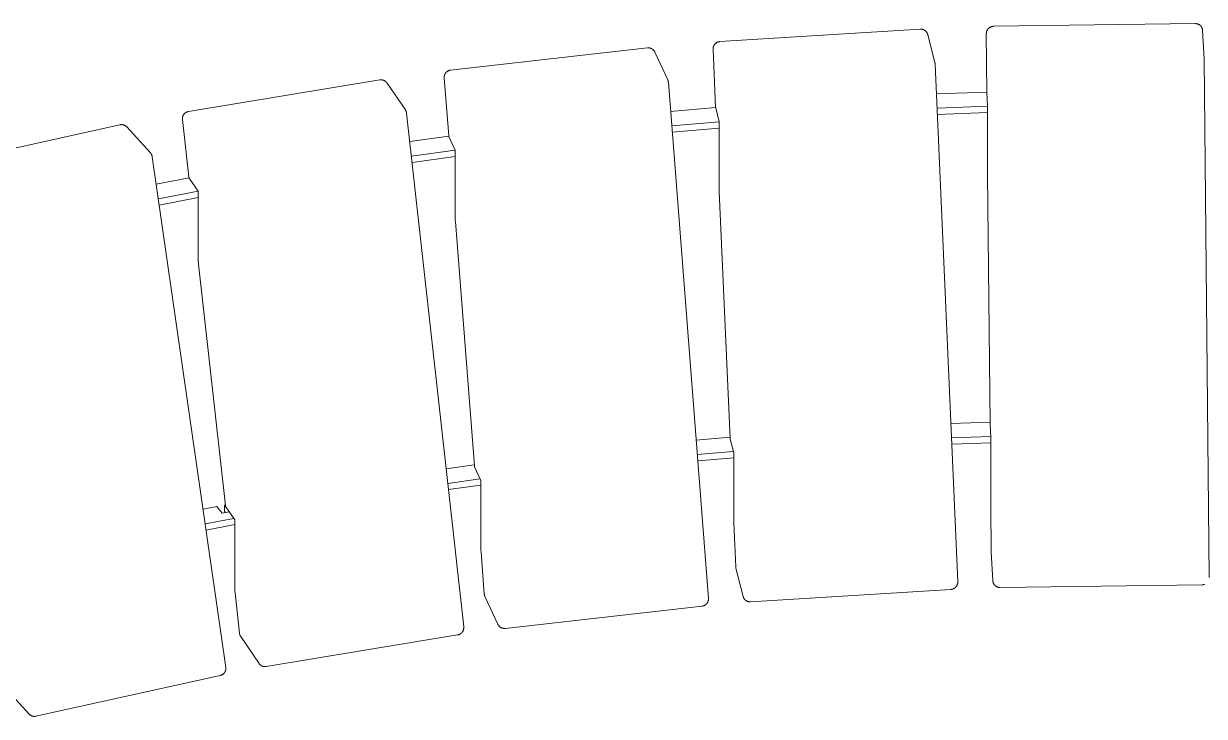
# Model space of a CAD drawing. Header units: millimetres. Extents: x -507 to 4570, y -12 to 3479.
# Drawn here: x 3133.3 to 3618.3, y 1716.4 to 2001 of the extents above; entities that cross this region are included whole.
import ezdxf

# ---------------------------------------------------------------- set-up
doc = ezdxf.new("R2010")
doc.units = ezdxf.units.MM
doc.layers.add('ZANO_R', color=7, linetype='Continuous', lineweight=0)

msp = doc.modelspace()

# ---------------------------------------------------------------- linework, layer by layer
at = {"layer": 'ZANO_R'}
for p, q in [((3419.25, 1993.55), (3501.56, 1998.7)), ((3501.56, 1998.7), (3501.66, 1998.7)), ((3501.66, 1998.7), (3501.76, 1998.7)), ((3501.76, 1998.7), (3501.86, 1998.7)), ((3501.86, 1998.7), (3501.97, 1998.69)), ((3501.97, 1998.69), (3502.07, 1998.68)), ((3502.07, 1998.68), (3502.17, 1998.67)), ((3502.17, 1998.67), (3502.27, 1998.65)), ((3502.27, 1998.65), (3502.37, 1998.63)), ((3502.37, 1998.63), (3502.47, 1998.61)), ((3502.47, 1998.61), (3502.57, 1998.58)), ((3502.57, 1998.58), (3502.67, 1998.55)), ((3502.67, 1998.55), (3502.76, 1998.52)), ((3502.76, 1998.52), (3502.86, 1998.48)), ((3502.86, 1998.48), (3502.95, 1998.44)), ((3502.95, 1998.44), (3503.05, 1998.4)), ((3503.05, 1998.4), (3503.14, 1998.35)), ((3503.14, 1998.35), (3503.23, 1998.3)), ((3503.23, 1998.3), (3503.31, 1998.25)), ((3503.31, 1998.25), (3503.4, 1998.19)), ((3528.99, 1998.14), (3529.03, 1998.24)), ((3529.03, 1998.24), (3529.08, 1998.33)), ((3529.08, 1998.33), (3529.13, 1998.42)), ((3529.13, 1998.42), (3529.19, 1998.5)), ((3529.19, 1998.5), (3529.25, 1998.59)), ((3529.25, 1998.59), (3529.31, 1998.67)), ((3529.31, 1998.67), (3529.37, 1998.75)), ((3529.37, 1998.75), (3529.44, 1998.83)), ((3529.44, 1998.83), (3529.51, 1998.91)), ((3529.51, 1998.91), (3529.58, 1998.98)), ((3529.58, 1998.98), (3529.65, 1999.05)), ((3529.65, 1999.05), (3529.73, 1999.12)), ((3529.73, 1999.12), (3529.81, 1999.19)), ((3529.81, 1999.19), (3529.89, 1999.25)), ((3529.89, 1999.25), (3529.98, 1999.31)), ((3529.98, 1999.31), (3530.06, 1999.37)), ((3530.06, 1999.37), (3530.15, 1999.42)), ((3530.15, 1999.42), (3530.24, 1999.47)), ((3530.24, 1999.47), (3530.33, 1999.52)), ((3530.33, 1999.52), (3530.42, 1999.56)), ((3530.42, 1999.56), (3530.52, 1999.61)), ((3530.52, 1999.61), (3530.61, 1999.64)), ((3530.61, 1999.64), (3530.71, 1999.68)), ((3530.71, 1999.68), (3530.81, 1999.71)), ((3530.81, 1999.71), (3530.91, 1999.74)), ((3530.91, 1999.74), (3531.01, 1999.76)), ((3531.01, 1999.76), (3531.11, 1999.78)), ((3531.11, 1999.78), (3531.21, 1999.8)), ((3531.21, 1999.8), (3531.31, 1999.82)), ((3531.31, 1999.82), (3531.42, 1999.83)), ((3531.42, 1999.83), (3531.52, 1999.83)), ((3531.52, 1999.83), (3531.62, 1999.84)), ((3531.62, 1999.84), (3614.56, 2000.96)), ((3614.56, 2000.96), (3614.66, 2000.95)), ((3614.66, 2000.95), (3614.76, 2000.95)), ((3614.76, 2000.95), (3614.87, 2000.94)), ((3614.87, 2000.94), (3614.97, 2000.93)), ((3614.97, 2000.93), (3615.07, 2000.92)), ((3615.07, 2000.92), (3615.17, 2000.9)), ((3615.17, 2000.9), (3615.27, 2000.88)), ((3615.27, 2000.88), (3615.37, 2000.85)), ((3615.37, 2000.85), (3615.47, 2000.82)), ((3615.47, 2000.82), (3615.57, 2000.79)), ((3615.57, 2000.79), (3615.67, 2000.76)), ((3615.67, 2000.76), (3615.76, 2000.72)), ((3615.76, 2000.72), (3615.86, 2000.68)), ((3615.86, 2000.68), (3615.95, 2000.63)), ((3615.95, 2000.63), (3616.04, 2000.58)), ((3616.04, 2000.58), (3616.13, 2000.53)), ((3616.13, 2000.53), (3616.22, 2000.48)), ((3616.22, 2000.48), (3616.3, 2000.42)), ((3616.3, 2000.42), (3616.38, 2000.36)), ((3616.38, 2000.36), (3616.47, 2000.29)), ((3616.47, 2000.29), (3616.54, 2000.23)), ((3616.54, 2000.23), (3616.62, 2000.16)), ((3616.62, 2000.16), (3616.69, 2000.09)), ((3616.69, 2000.09), (3616.77, 2000.01)), ((3616.77, 2000.01), (3616.84, 1999.94)), ((3616.84, 1999.94), (3616.9, 1999.86)), ((3616.9, 1999.86), (3616.96, 1999.78)), ((3616.96, 1999.78), (3617.03, 1999.69)), ((3617.03, 1999.69), (3617.08, 1999.61)), ((3617.08, 1999.61), (3617.14, 1999.52)), ((3617.14, 1999.52), (3617.19, 1999.43)), ((3617.19, 1999.43), (3617.24, 1999.34)), ((3617.24, 1999.34), (3617.28, 1999.25)), ((3617.28, 1999.25), (3617.32, 1999.15)), ((3617.32, 1999.15), (3617.36, 1999.06)), ((3617.36, 1999.06), (3617.4, 1998.96)), ((3617.4, 1998.96), (3617.43, 1998.86)), ((3617.43, 1998.86), (3617.46, 1998.77)), ((3617.46, 1998.77), (3617.48, 1998.67)), ((3617.48, 1998.67), (3617.51, 1998.56)), ((3617.51, 1998.56), (3617.52, 1998.46)), ((3617.52, 1998.46), (3617.54, 1998.36)), ((3617.54, 1998.36), (3617.55, 1998.26)), ((3617.55, 1998.26), (3617.56, 1998.16)), ((3418.35, 1993.36), (3418.45, 1993.39)), ((3418.45, 1993.39), (3418.55, 1993.42)), ((3418.55, 1993.42), (3418.64, 1993.45)), ((3418.64, 1993.45), (3418.74, 1993.48)), ((3418.74, 1993.48), (3418.84, 1993.5)), ((3418.84, 1993.5), (3418.94, 1993.52)), ((3418.94, 1993.52), (3419.04, 1993.53)), ((3419.04, 1993.53), (3419.14, 1993.55)), ((3419.14, 1993.55), (3419.25, 1993.55)), ((3503.4, 1998.19), (3503.48, 1998.14)), ((3503.48, 1998.14), (3503.57, 1998.07)), ((3503.57, 1998.07), (3503.64, 1998.01)), ((3503.64, 1998.01), (3503.72, 1997.94)), ((3503.72, 1997.94), (3503.8, 1997.87)), ((3503.8, 1997.87), (3503.87, 1997.8)), ((3503.87, 1997.8), (3503.94, 1997.73)), ((3503.94, 1997.73), (3504.01, 1997.65)), ((3504.01, 1997.65), (3504.07, 1997.57)), ((3504.07, 1997.57), (3504.13, 1997.49)), ((3504.13, 1997.49), (3504.19, 1997.4)), ((3504.19, 1997.4), (3504.25, 1997.32)), ((3504.25, 1997.32), (3504.3, 1997.23)), ((3504.3, 1997.23), (3504.35, 1997.14)), ((3504.35, 1997.14), (3504.4, 1997.05)), ((3504.4, 1997.05), (3504.44, 1996.96)), ((3504.44, 1996.96), (3504.48, 1996.86)), ((3504.48, 1996.86), (3504.52, 1996.77)), ((3504.52, 1996.77), (3504.55, 1996.67)), ((3504.55, 1996.67), (3504.58, 1996.57)), ((3504.58, 1996.57), (3504.61, 1996.48)), ((3504.61, 1996.48), (3507.58, 1984.9)), ((3528.7, 1996.95), (3528.71, 1997.05)), ((3528.7, 1996.85), (3528.7, 1996.95)), ((3528.93, 1972.77), (3528.7, 1996.85)), ((3528.71, 1997.15), (3528.72, 1997.26)), ((3528.71, 1997.05), (3528.71, 1997.15)), ((3528.72, 1997.26), (3528.74, 1997.36)), ((3528.74, 1997.36), (3528.76, 1997.46)), ((3528.76, 1997.46), (3528.78, 1997.56)), ((3528.78, 1997.56), (3528.81, 1997.66)), ((3528.81, 1997.66), (3528.84, 1997.76)), ((3528.84, 1997.76), (3528.87, 1997.86)), ((3528.87, 1997.86), (3528.9, 1997.95)), ((3528.9, 1997.95), (3528.94, 1998.05)), ((3528.94, 1998.05), (3528.99, 1998.14)), ((3617.56, 1998.16), (3618.2, 1986.49)), ((3308.67, 1981.84), (3389.55, 1990.96)), ((3389.55, 1990.96), (3389.65, 1990.97)), ((3389.65, 1990.97), (3389.75, 1990.98)), ((3389.75, 1990.98), (3389.86, 1990.98)), ((3389.86, 1990.98), (3389.96, 1990.98)), ((3389.96, 1990.98), (3390.06, 1990.97)), ((3390.06, 1990.97), (3390.17, 1990.96)), ((3390.17, 1990.96), (3390.27, 1990.95)), ((3390.27, 1990.95), (3390.37, 1990.94)), ((3390.37, 1990.94), (3390.47, 1990.92)), ((3390.47, 1990.92), (3390.57, 1990.9)), ((3390.57, 1990.9), (3390.67, 1990.87)), ((3390.67, 1990.87), (3390.77, 1990.84)), ((3390.77, 1990.84), (3390.87, 1990.81)), ((3390.87, 1990.81), (3390.96, 1990.77)), ((3390.96, 1990.77), (3391.06, 1990.73)), ((3391.06, 1990.73), (3391.15, 1990.69)), ((3391.15, 1990.69), (3391.24, 1990.65)), ((3391.24, 1990.65), (3391.33, 1990.6)), ((3391.33, 1990.6), (3391.42, 1990.55)), ((3391.42, 1990.55), (3391.51, 1990.49)), ((3391.51, 1990.49), (3391.59, 1990.43)), ((3391.59, 1990.43), (3391.68, 1990.37)), ((3391.68, 1990.37), (3391.76, 1990.31)), ((3391.76, 1990.31), (3391.84, 1990.24)), ((3391.84, 1990.24), (3391.91, 1990.17)), ((3391.91, 1990.17), (3391.99, 1990.1)), ((3391.99, 1990.1), (3392.06, 1990.03)), ((3392.06, 1990.03), (3392.13, 1989.95)), ((3392.13, 1989.95), (3392.19, 1989.87)), ((3392.19, 1989.87), (3392.25, 1989.79)), ((3392.25, 1989.79), (3392.31, 1989.71)), ((3392.31, 1989.71), (3392.37, 1989.62)), ((3392.37, 1989.62), (3392.43, 1989.53)), ((3392.43, 1989.53), (3392.48, 1989.44)), ((3392.48, 1989.44), (3392.53, 1989.35)), ((3392.53, 1989.35), (3392.57, 1989.26)), ((3392.57, 1989.26), (3397.84, 1977.88)), ((3416.47, 1990.77), (3416.48, 1990.88)), ((3416.47, 1990.67), (3416.47, 1990.77)), ((3416.47, 1990.57), (3416.47, 1990.67)), ((3416.47, 1990.47), (3416.47, 1990.57)), ((3417.52, 1966.52), (3416.47, 1990.47)), ((3416.48, 1990.88), (3416.49, 1990.98)), ((3416.49, 1990.98), (3416.51, 1991.08)), ((3416.51, 1991.08), (3416.53, 1991.18)), ((3416.53, 1991.18), (3416.55, 1991.28)), ((3416.55, 1991.28), (3416.57, 1991.38)), ((3416.57, 1991.38), (3416.6, 1991.48)), ((3416.6, 1991.48), (3416.63, 1991.57)), ((3416.63, 1991.57), (3416.67, 1991.67)), ((3416.67, 1991.67), (3416.71, 1991.76)), ((3416.71, 1991.76), (3416.75, 1991.86)), ((3416.75, 1991.86), (3416.79, 1991.95)), ((3416.79, 1991.95), (3416.84, 1992.04)), ((3416.84, 1992.04), (3416.89, 1992.13)), ((3416.89, 1992.13), (3416.95, 1992.21)), ((3416.95, 1992.21), (3417.01, 1992.3)), ((3417.01, 1992.3), (3417.07, 1992.38)), ((3417.07, 1992.38), (3417.13, 1992.46)), ((3417.13, 1992.46), (3417.19, 1992.54)), ((3417.19, 1992.54), (3417.26, 1992.62)), ((3417.26, 1992.62), (3417.33, 1992.69)), ((3417.33, 1992.69), (3417.41, 1992.76)), ((3417.41, 1992.76), (3417.48, 1992.83)), ((3417.48, 1992.83), (3417.56, 1992.89)), ((3417.56, 1992.89), (3417.64, 1992.96)), ((3417.64, 1992.96), (3417.72, 1993.02)), ((3417.72, 1993.02), (3417.81, 1993.08)), ((3417.81, 1993.08), (3417.89, 1993.13)), ((3417.89, 1993.13), (3417.98, 1993.18)), ((3417.98, 1993.18), (3418.07, 1993.23)), ((3418.07, 1993.23), (3418.16, 1993.28)), ((3418.16, 1993.28), (3418.26, 1993.32)), ((3418.26, 1993.32), (3418.35, 1993.36)), ((3507.58, 1984.9), (3507.61, 1984.8)), ((3507.61, 1984.8), (3507.63, 1984.7)), ((3507.63, 1984.7), (3507.64, 1984.6)), ((3507.64, 1984.6), (3507.66, 1984.5)), ((3507.66, 1984.5), (3507.67, 1984.39)), ((3507.67, 1984.39), (3507.67, 1984.29)), ((3507.67, 1984.29), (3516.95, 1771.66)), ((3618.2, 1986.49), (3618.21, 1986.42)), ((3618.21, 1986.42), (3618.21, 1986.36)), ((3618.21, 1986.36), (3620.23, 1773.45)), ((3306.03, 1978.87), (3306.04, 1978.97)), ((3306.04, 1978.77), (3306.03, 1978.87)), ((3306.04, 1979.07), (3306.05, 1979.17)), ((3306.04, 1978.97), (3306.04, 1979.07)), ((3306.05, 1979.17), (3306.06, 1979.28)), ((3306.06, 1979.28), (3306.07, 1979.38)), ((3306.07, 1979.38), (3306.09, 1979.47)), ((3306.09, 1979.47), (3306.11, 1979.57)), ((3306.11, 1979.57), (3306.14, 1979.67)), ((3306.14, 1979.67), (3306.17, 1979.77)), ((3306.17, 1979.77), (3306.2, 1979.86)), ((3306.2, 1979.86), (3306.23, 1979.96)), ((3306.23, 1979.96), (3306.27, 1980.05)), ((3306.27, 1980.05), (3306.31, 1980.15)), ((3306.31, 1980.15), (3306.35, 1980.24)), ((3306.35, 1980.24), (3306.4, 1980.33)), ((3306.4, 1980.33), (3306.45, 1980.41)), ((3306.45, 1980.41), (3306.5, 1980.5)), ((3306.5, 1980.5), (3306.56, 1980.58)), ((3306.56, 1980.58), (3306.62, 1980.67)), ((3306.62, 1980.67), (3306.68, 1980.75)), ((3306.68, 1980.75), (3306.75, 1980.82)), ((3306.75, 1980.82), (3306.81, 1980.9)), ((3306.81, 1980.9), (3306.88, 1980.97)), ((3306.88, 1980.97), (3306.95, 1981.04)), ((3306.95, 1981.04), (3307.03, 1981.11)), ((3307.03, 1981.11), (3307.11, 1981.18)), ((3307.11, 1981.18), (3307.18, 1981.24)), ((3307.18, 1981.24), (3307.27, 1981.3)), ((3307.27, 1981.3), (3307.35, 1981.36)), ((3307.35, 1981.36), (3307.43, 1981.42)), ((3307.43, 1981.42), (3307.52, 1981.47)), ((3307.52, 1981.47), (3307.61, 1981.52)), ((3307.61, 1981.52), (3307.7, 1981.56)), ((3307.7, 1981.56), (3307.79, 1981.6)), ((3307.79, 1981.6), (3307.88, 1981.64)), ((3307.88, 1981.64), (3307.98, 1981.68)), ((3307.98, 1981.68), (3308.07, 1981.71)), ((3308.07, 1981.71), (3308.17, 1981.74)), ((3308.17, 1981.74), (3308.27, 1981.77)), ((3308.27, 1981.77), (3308.37, 1981.79)), ((3308.37, 1981.79), (3308.47, 1981.81)), ((3308.47, 1981.81), (3308.57, 1981.83)), ((3308.57, 1981.83), (3308.67, 1981.84)), ((3200.95, 1964.82), (3279.62, 1977.82)), ((3279.62, 1977.82), (3279.72, 1977.83)), ((3279.72, 1977.83), (3279.83, 1977.84)), ((3279.83, 1977.84), (3279.93, 1977.85)), ((3279.93, 1977.85), (3280.03, 1977.86)), ((3280.03, 1977.86), (3280.13, 1977.86)), ((3280.13, 1977.86), (3280.23, 1977.85)), ((3280.23, 1977.85), (3280.34, 1977.85)), ((3280.34, 1977.85), (3280.44, 1977.84)), ((3280.44, 1977.84), (3280.54, 1977.83)), ((3280.54, 1977.83), (3280.64, 1977.81)), ((3280.64, 1977.81), (3280.74, 1977.79)), ((3280.74, 1977.79), (3280.84, 1977.76)), ((3280.84, 1977.76), (3280.94, 1977.74)), ((3280.94, 1977.74), (3281.04, 1977.71)), ((3281.04, 1977.71), (3281.13, 1977.67)), ((3281.13, 1977.67), (3281.23, 1977.64)), ((3281.23, 1977.64), (3281.32, 1977.6)), ((3281.32, 1977.6), (3281.41, 1977.55)), ((3281.41, 1977.55), (3281.5, 1977.51)), ((3281.5, 1977.51), (3281.59, 1977.46)), ((3281.59, 1977.46), (3281.68, 1977.4)), ((3281.68, 1977.4), (3281.77, 1977.35)), ((3281.77, 1977.35), (3281.85, 1977.29)), ((3281.85, 1977.29), (3281.93, 1977.23)), ((3281.93, 1977.23), (3282.01, 1977.16)), ((3282.01, 1977.16), (3282.09, 1977.1)), ((3282.09, 1977.1), (3282.16, 1977.03)), ((3282.16, 1977.03), (3282.24, 1976.95)), ((3282.24, 1976.95), (3282.31, 1976.88)), ((3282.31, 1976.88), (3282.37, 1976.8)), ((3282.37, 1976.8), (3282.44, 1976.72)), ((3282.44, 1976.72), (3282.5, 1976.64)), ((3282.5, 1976.64), (3282.56, 1976.56)), ((3282.56, 1976.56), (3290.07, 1965.49)), ((3306.04, 1978.67), (3306.04, 1978.77)), ((3307.89, 1954.88), (3306.04, 1978.67)), ((3397.84, 1977.88), (3397.88, 1977.8)), ((3397.88, 1977.8), (3397.91, 1977.71)), ((3397.91, 1977.71), (3397.94, 1977.62)), ((3397.94, 1977.62), (3397.97, 1977.53)), ((3397.97, 1977.53), (3398, 1977.43)), ((3398, 1977.43), (3398.03, 1977.34)), ((3398.03, 1977.34), (3398.05, 1977.25)), ((3398.05, 1977.25), (3398.07, 1977.15)), ((3398.07, 1977.15), (3398.08, 1977.06)), ((3398.08, 1977.06), (3398.09, 1976.96)), ((3398.09, 1976.96), (3398.1, 1976.87)), ((3398.1, 1976.87), (3414.55, 1764.86)), ((3508.21, 1972.06), (3528.93, 1972.83)), ((3508.33, 1969.29), (3508.33, 1969.28)), ((3508.33, 1969.28), (3508.34, 1969.26)), ((3508.34, 1969.26), (3508.35, 1969.25)), ((3508.35, 1969.25), (3508.36, 1969.23)), ((3508.36, 1969.23), (3508.36, 1969.21)), ((3508.36, 1969.21), (3508.37, 1969.2)), ((3508.37, 1969.2), (3508.37, 1969.18)), ((3508.37, 1969.18), (3508.38, 1969.16)), ((3508.38, 1969.16), (3508.38, 1969.15)), ((3508.38, 1969.15), (3508.38, 1969.13)), ((3508.38, 1969.13), (3508.39, 1969.11)), ((3528.93, 1972.77), (3528.93, 1972.74)), ((3529.25, 1966.98), (3528.93, 1972.74)), ((3199.65, 1964.26), (3199.73, 1964.32)), ((3199.73, 1964.32), (3199.82, 1964.38)), ((3199.82, 1964.38), (3199.9, 1964.43)), ((3199.9, 1964.43), (3199.99, 1964.48)), ((3199.99, 1964.48), (3200.08, 1964.53)), ((3200.08, 1964.53), (3200.17, 1964.57)), ((3200.17, 1964.57), (3200.27, 1964.62)), ((3200.27, 1964.62), (3200.36, 1964.66)), ((3200.36, 1964.66), (3200.46, 1964.69)), ((3200.46, 1964.69), (3200.55, 1964.72)), ((3200.55, 1964.72), (3200.65, 1964.75)), ((3200.65, 1964.75), (3200.75, 1964.78)), ((3200.75, 1964.78), (3200.85, 1964.8)), ((3200.85, 1964.8), (3200.95, 1964.82)), ((3290.07, 1965.49), (3290.12, 1965.41)), ((3290.12, 1965.41), (3290.18, 1965.32)), ((3290.18, 1965.32), (3290.23, 1965.23)), ((3290.23, 1965.23), (3290.28, 1965.14)), ((3290.28, 1965.14), (3290.32, 1965.05)), ((3290.32, 1965.05), (3290.36, 1964.95)), ((3290.36, 1964.95), (3290.4, 1964.86)), ((3290.4, 1964.86), (3290.43, 1964.76)), ((3290.43, 1964.76), (3290.46, 1964.66)), ((3290.46, 1964.66), (3290.49, 1964.56)), ((3290.49, 1964.56), (3290.51, 1964.46)), ((3290.51, 1964.46), (3290.53, 1964.36)), ((3290.53, 1964.36), (3290.55, 1964.26)), ((3399.03, 1964.85), (3417.52, 1966.45)), ((3417.52, 1966.52), (3417.52, 1966.49)), ((3417.52, 1966.49), (3417.52, 1966.46)), ((3417.52, 1966.46), (3417.52, 1966.43)), ((3417.52, 1966.43), (3417.53, 1966.4)), ((3417.53, 1966.4), (3417.54, 1966.38)), ((3417.54, 1966.38), (3417.54, 1966.35)), ((3419.01, 1960.64), (3417.54, 1966.35)), ((3508.36, 1968.88), (3508.35, 1968.87)), ((3508.35, 1968.87), (3508.35, 1968.85)), ((3508.37, 1968.91), (3508.36, 1968.9)), ((3508.36, 1968.9), (3508.36, 1968.88)), ((3508.38, 1968.95), (3508.37, 1968.93)), ((3508.37, 1968.93), (3508.37, 1968.91)), ((3508.39, 1968.99), (3508.38, 1968.98)), ((3508.38, 1968.98), (3508.38, 1968.96)), ((3508.38, 1968.96), (3508.38, 1968.95)), ((3508.39, 1969.11), (3508.39, 1969.1)), ((3508.39, 1969.1), (3508.39, 1969.08)), ((3508.39, 1969.08), (3508.39, 1969.06)), ((3508.39, 1969.06), (3508.39, 1969.04)), ((3508.39, 1969.04), (3508.39, 1969.03)), ((3508.39, 1969.03), (3508.39, 1969.01)), ((3508.39, 1969.01), (3508.39, 1968.99)), ((3508.46, 1966.2), (3529.25, 1966.98)), ((3529.25, 1964.41), (3508.57, 1963.63)), ((3529.25, 1939.11), (3529.25, 1966.98)), ((3172.94, 1959.42), (3173.04, 1959.43)), ((3173.04, 1959.43), (3173.14, 1959.45)), ((3173.14, 1959.45), (3173.24, 1959.46)), ((3173.24, 1959.46), (3173.34, 1959.46)), ((3173.34, 1959.46), (3173.44, 1959.47)), ((3173.44, 1959.47), (3173.54, 1959.47)), ((3173.54, 1959.47), (3173.64, 1959.46)), ((3173.64, 1959.46), (3173.74, 1959.46)), ((3173.74, 1959.46), (3173.84, 1959.45)), ((3173.84, 1959.45), (3173.94, 1959.43)), ((3173.94, 1959.43), (3174.04, 1959.41)), ((3198.47, 1961.97), (3198.48, 1962.08)), ((3198.47, 1961.87), (3198.47, 1961.97)), ((3198.47, 1961.77), (3198.47, 1961.87)), ((3198.48, 1961.67), (3198.47, 1961.77)), ((3198.48, 1962.08), (3198.49, 1962.18)), ((3198.49, 1961.57), (3198.48, 1961.67)), ((3198.49, 1962.18), (3198.5, 1962.28)), ((3201.11, 1937.98), (3198.49, 1961.57)), ((3198.5, 1962.28), (3198.51, 1962.38)), ((3198.51, 1962.38), (3198.53, 1962.48)), ((3198.53, 1962.48), (3198.55, 1962.58)), ((3198.55, 1962.58), (3198.58, 1962.68)), ((3198.58, 1962.68), (3198.61, 1962.78)), ((3198.61, 1962.78), (3198.64, 1962.88)), ((3198.64, 1962.88), (3198.67, 1962.97)), ((3198.67, 1962.97), (3198.71, 1963.07)), ((3198.71, 1963.07), (3198.76, 1963.16)), ((3198.76, 1963.16), (3198.8, 1963.25)), ((3198.8, 1963.25), (3198.85, 1963.34)), ((3198.85, 1963.34), (3198.9, 1963.43)), ((3198.9, 1963.43), (3198.95, 1963.52)), ((3198.95, 1963.52), (3199.01, 1963.6)), ((3199.01, 1963.6), (3199.07, 1963.68)), ((3199.07, 1963.68), (3199.14, 1963.76)), ((3199.14, 1963.76), (3199.2, 1963.84)), ((3199.2, 1963.84), (3199.27, 1963.92)), ((3199.27, 1963.92), (3199.34, 1963.99)), ((3199.34, 1963.99), (3199.41, 1964.06)), ((3199.41, 1964.06), (3199.49, 1964.13)), ((3199.49, 1964.13), (3199.57, 1964.2)), ((3199.57, 1964.2), (3199.65, 1964.26)), ((3290.55, 1964.26), (3290.56, 1964.16)), ((3290.56, 1964.16), (3314.02, 1753.12)), ((3399.49, 1958.94), (3419.01, 1960.64)), ((3419.01, 1932.77), (3419.01, 1960.64)), ((3097.15, 1942.64), (3172.84, 1959.4)), ((3172.84, 1959.4), (3172.94, 1959.42)), ((3174.04, 1959.41), (3174.14, 1959.39)), ((3174.14, 1959.39), (3174.23, 1959.37)), ((3174.23, 1959.37), (3174.33, 1959.34)), ((3174.33, 1959.34), (3174.43, 1959.31)), ((3174.43, 1959.31), (3174.52, 1959.28)), ((3174.52, 1959.28), (3174.62, 1959.24)), ((3174.62, 1959.24), (3174.71, 1959.2)), ((3174.71, 1959.2), (3174.8, 1959.16)), ((3174.8, 1959.16), (3174.89, 1959.11)), ((3174.89, 1959.11), (3174.97, 1959.06)), ((3174.97, 1959.06), (3175.06, 1959.01)), ((3175.06, 1959.01), (3175.14, 1958.96)), ((3175.14, 1958.96), (3175.23, 1958.9)), ((3175.23, 1958.9), (3175.31, 1958.84)), ((3175.31, 1958.84), (3175.39, 1958.78)), ((3175.39, 1958.78), (3175.46, 1958.71)), ((3175.46, 1958.71), (3175.53, 1958.64)), ((3175.53, 1958.64), (3175.61, 1958.57)), ((3175.61, 1958.57), (3175.67, 1958.5)), ((3175.67, 1958.5), (3185.36, 1947.85)), ((3291.86, 1952.47), (3307.93, 1954.68)), ((3307.89, 1954.88), (3307.89, 1954.85)), ((3307.89, 1954.85), (3307.9, 1954.83)), ((3307.9, 1954.83), (3307.9, 1954.8)), ((3307.9, 1954.8), (3307.91, 1954.77)), ((3307.91, 1954.77), (3307.91, 1954.74)), ((3307.91, 1954.74), (3307.92, 1954.71)), ((3307.92, 1954.71), (3307.93, 1954.69)), ((3307.93, 1954.69), (3307.94, 1954.66)), ((3307.94, 1954.66), (3307.95, 1954.63)), ((3307.95, 1954.63), (3307.96, 1954.6)), ((3307.96, 1954.6), (3307.97, 1954.58)), ((3310.57, 1948.97), (3307.97, 1954.58)), ((3419.01, 1958.06), (3399.69, 1956.38)), ((3185.36, 1947.85), (3185.42, 1947.78)), ((3185.42, 1947.78), (3185.48, 1947.7)), ((3185.48, 1947.7), (3185.54, 1947.63)), ((3185.54, 1947.63), (3185.6, 1947.55)), ((3185.6, 1947.55), (3185.65, 1947.46)), ((3185.65, 1947.46), (3185.71, 1947.38)), ((3185.71, 1947.38), (3185.76, 1947.3)), ((3185.76, 1947.3), (3185.8, 1947.21)), ((3185.8, 1947.21), (3185.84, 1947.12)), ((3185.84, 1947.12), (3185.88, 1947.03)), ((3185.88, 1947.03), (3185.92, 1946.94)), ((3185.92, 1946.94), (3185.96, 1946.85)), ((3185.96, 1946.85), (3185.99, 1946.76)), ((3185.99, 1946.76), (3186.02, 1946.66)), ((3186.02, 1946.66), (3186.04, 1946.57)), ((3186.04, 1946.57), (3186.06, 1946.47)), ((3186.06, 1946.47), (3186.08, 1946.38)), ((3186.08, 1946.38), (3186.1, 1946.28)), ((3186.1, 1946.28), (3216.33, 1736.55)), ((3292.53, 1946.48), (3310.57, 1948.97)), ((3310.57, 1946.39), (3292.81, 1943.95)), ((3310.57, 1921.1), (3310.57, 1948.97)), ((3187.71, 1935.06), (3201.22, 1937.64)), ((3201.11, 1937.98), (3201.12, 1937.94)), ((3201.12, 1937.94), (3201.12, 1937.91)), ((3201.12, 1937.91), (3201.13, 1937.88)), ((3201.13, 1937.88), (3201.14, 1937.85)), ((3201.14, 1937.85), (3201.15, 1937.81)), ((3201.15, 1937.81), (3201.16, 1937.78)), ((3201.16, 1937.78), (3201.17, 1937.75)), ((3201.17, 1937.75), (3201.18, 1937.72)), ((3201.18, 1937.72), (3201.2, 1937.69)), ((3201.2, 1937.69), (3201.21, 1937.66)), ((3201.21, 1937.66), (3201.23, 1937.63)), ((3201.23, 1937.63), (3201.24, 1937.6)), ((3201.24, 1937.6), (3201.26, 1937.57)), ((3201.26, 1937.57), (3201.28, 1937.54)), ((3204.98, 1932.09), (3201.28, 1937.54)), ((3529.25, 1939.11), (3529.25, 1938.93)), ((3530.22, 1836.57), (3529.25, 1938.93)), ((3188.6, 1928.95), (3204.98, 1932.09)), ((3204.98, 1904.22), (3204.98, 1932.09)), ((3419.01, 1932.77), (3419.01, 1932.35)), ((3419.01, 1932.35), (3419.03, 1931.93)), ((3423.45, 1830.49), (3419.03, 1931.93)), ((3204.98, 1929.51), (3188.96, 1926.44)), ((3310.57, 1921.1), (3310.57, 1920.61)), ((3310.57, 1920.61), (3310.59, 1920.11)), ((3310.59, 1920.11), (3310.62, 1919.62)), ((3318.41, 1819.25), (3310.62, 1919.62)), ((3204.98, 1904.22), (3204.99, 1903.69)), ((3204.99, 1903.69), (3205.01, 1903.17)), ((3205.01, 1903.17), (3205.05, 1902.64)), ((3205.05, 1902.64), (3205.1, 1902.12)), ((3216.12, 1802.97), (3205.1, 1902.12)), ((3514.11, 1836.66), (3530.21, 1837.26)), ((3530.22, 1836.57), (3530.22, 1836.53)), ((3530.54, 1830.78), (3530.22, 1836.53)), ((3409.51, 1829.85), (3423.43, 1831.05)), ((3423.45, 1830.49), (3423.45, 1830.46)), ((3423.45, 1830.46), (3423.46, 1830.43)), ((3423.46, 1830.43), (3423.46, 1830.4)), ((3423.46, 1830.4), (3423.46, 1830.37)), ((3423.46, 1830.37), (3423.47, 1830.34)), ((3423.47, 1830.34), (3423.48, 1830.31)), ((3424.94, 1824.61), (3423.48, 1830.31)), ((3514.37, 1830.8), (3530.51, 1831.41)), ((3514.48, 1828.23), (3530.54, 1828.83)), ((3530.54, 1802.91), (3530.54, 1830.78)), ((3409.96, 1823.95), (3424.78, 1825.23)), ((3424.94, 1796.74), (3424.94, 1824.61)), ((3306.79, 1818.1), (3318.38, 1819.69)), ((3318.41, 1819.25), (3318.41, 1819.22)), ((3318.41, 1819.22), (3318.42, 1819.19)), ((3318.42, 1819.19), (3318.42, 1819.17)), ((3318.42, 1819.17), (3318.43, 1819.14)), ((3318.43, 1819.14), (3318.43, 1819.11)), ((3318.43, 1819.11), (3318.44, 1819.08)), ((3318.44, 1819.08), (3318.45, 1819.05)), ((3318.45, 1819.05), (3318.46, 1819.03)), ((3318.46, 1819.03), (3318.47, 1819)), ((3318.47, 1819), (3318.48, 1818.97)), ((3318.48, 1818.97), (3318.49, 1818.95)), ((3321.09, 1813.34), (3318.49, 1818.95)), ((3410.16, 1821.39), (3424.94, 1822.67)), ((3307.46, 1812.12), (3320.8, 1813.95)), ((3307.74, 1809.58), (3321.09, 1811.41)), ((3321.09, 1785.47), (3321.09, 1813.34)), ((3206.96, 1801.54), (3212.61, 1802.62)), ((3214.8, 1799.81), (3212.61, 1802.62)), ((3217.76, 1800.36), (3214.8, 1799.81)), ((3215.73, 1803.21), (3216.08, 1803.28)), ((3215.73, 1800.63), (3215.73, 1803.21)), ((3215.73, 1803.21), (3216.53, 1802.18)), ((3215.73, 1800.63), (3216.17, 1800.06)), ((3216.12, 1802.97), (3216.12, 1802.93)), ((3216.12, 1802.93), (3216.13, 1802.9)), ((3216.13, 1802.9), (3216.13, 1802.87)), ((3216.13, 1802.87), (3216.14, 1802.84)), ((3216.14, 1802.84), (3216.15, 1802.8)), ((3216.15, 1802.8), (3216.16, 1802.77)), ((3216.16, 1802.77), (3216.17, 1802.74)), ((3216.17, 1802.74), (3216.19, 1802.71)), ((3216.19, 1802.71), (3216.2, 1802.68)), ((3216.2, 1802.68), (3216.21, 1802.65)), ((3216.21, 1802.65), (3216.23, 1802.62)), ((3216.23, 1802.62), (3216.25, 1802.59)), ((3216.25, 1802.59), (3216.27, 1802.56)), ((3216.27, 1802.56), (3216.28, 1802.53)), ((3219.99, 1797.08), (3216.28, 1802.53)), ((3530.54, 1802.91), (3530.54, 1802.72)), ((3530.72, 1783.93), (3530.54, 1802.72)), ((3207.84, 1795.43), (3219.58, 1797.68)), ((3208.21, 1792.92), (3219.99, 1795.18)), ((3219.99, 1769.21), (3219.99, 1797.08)), ((3424.94, 1796.74), (3424.95, 1796.32)), ((3424.95, 1796.32), (3424.96, 1795.9)), ((3425.75, 1777.83), (3424.96, 1795.9)), ((3321.09, 1785.47), (3321.09, 1784.97)), ((3321.09, 1784.97), (3321.11, 1784.48)), ((3321.11, 1784.48), (3321.14, 1783.99)), ((3322.49, 1766.66), (3321.14, 1783.99)), ((3530.72, 1783.87), (3530.72, 1783.93)), ((3530.72, 1783.8), (3530.72, 1783.87)), ((3531.37, 1772.13), (3530.72, 1783.8)), ((3425.76, 1777.73), (3425.75, 1777.83)), ((3425.76, 1777.63), (3425.76, 1777.73)), ((3425.78, 1777.53), (3425.76, 1777.63)), ((3425.8, 1777.42), (3425.78, 1777.53)), ((3425.82, 1777.32), (3425.8, 1777.42)), ((3425.84, 1777.22), (3425.82, 1777.32)), ((3428.81, 1765.65), (3425.84, 1777.22)), ((3516.71, 1770.36), (3516.67, 1770.27)), ((3516.75, 1770.45), (3516.71, 1770.36)), ((3516.79, 1770.55), (3516.75, 1770.45)), ((3516.82, 1770.65), (3516.79, 1770.55)), ((3516.85, 1770.75), (3516.82, 1770.65)), ((3516.87, 1770.84), (3516.85, 1770.75)), ((3516.9, 1770.94), (3516.87, 1770.84)), ((3516.91, 1771.05), (3516.9, 1770.94)), ((3516.93, 1771.15), (3516.91, 1771.05)), ((3516.94, 1771.25), (3516.93, 1771.15)), ((3516.95, 1771.35), (3516.94, 1771.25)), ((3516.95, 1771.66), (3516.95, 1771.55)), ((3516.95, 1771.55), (3516.95, 1771.45)), ((3516.95, 1771.45), (3516.95, 1771.35)), ((3531.38, 1772.03), (3531.37, 1772.13)), ((3531.39, 1771.93), (3531.38, 1772.03)), ((3531.4, 1771.83), (3531.39, 1771.93)), ((3531.42, 1771.73), (3531.4, 1771.83)), ((3531.44, 1771.62), (3531.42, 1771.73)), ((3531.47, 1771.52), (3531.44, 1771.62)), ((3531.5, 1771.43), (3531.47, 1771.52)), ((3531.53, 1771.33), (3531.5, 1771.43)), ((3531.56, 1771.23), (3531.53, 1771.33)), ((3531.6, 1771.14), (3531.56, 1771.23)), ((3531.65, 1771.04), (3531.6, 1771.14)), ((3531.69, 1770.95), (3531.65, 1771.04)), ((3531.74, 1770.86), (3531.69, 1770.95)), ((3531.79, 1770.77), (3531.74, 1770.86)), ((3531.85, 1770.68), (3531.79, 1770.77)), ((3531.9, 1770.6), (3531.85, 1770.68)), ((3531.96, 1770.51), (3531.9, 1770.6)), ((3532.03, 1770.43), (3531.96, 1770.51)), ((3532.09, 1770.35), (3532.03, 1770.43)), ((3532.16, 1770.28), (3532.09, 1770.35)), ((3532.23, 1770.2), (3532.16, 1770.28)), ((3617.31, 1770.45), (3534.37, 1769.33)), ((3617.41, 1770.46), (3617.31, 1770.45)), ((3617.51, 1770.46), (3617.41, 1770.46)), ((3617.61, 1770.47), (3617.51, 1770.46)), ((3617.72, 1770.49), (3617.61, 1770.47)), ((3617.82, 1770.51), (3617.72, 1770.49)), ((3617.92, 1770.53), (3617.82, 1770.51)), ((3618.02, 1770.55), (3617.92, 1770.53)), ((3618.12, 1770.58), (3618.02, 1770.55)), ((3618.22, 1770.61), (3618.12, 1770.58)), ((3618.31, 1770.65), (3618.22, 1770.61)), ((3219.99, 1769.21), (3219.99, 1768.68)), ((3219.99, 1768.68), (3220.02, 1768.16)), ((3220.02, 1768.16), (3220.05, 1767.63)), ((3220.05, 1767.63), (3220.1, 1767.11)), ((3221.94, 1750.53), (3220.1, 1767.11)), ((3322.5, 1766.56), (3322.49, 1766.66)), ((3322.51, 1766.47), (3322.5, 1766.56)), ((3322.53, 1766.37), (3322.51, 1766.47)), ((3322.54, 1766.28), (3322.53, 1766.37)), ((3322.56, 1766.19), (3322.54, 1766.28)), ((3322.59, 1766.09), (3322.56, 1766.19)), ((3322.62, 1766), (3322.59, 1766.09)), ((3322.65, 1765.91), (3322.62, 1766)), ((3322.68, 1765.82), (3322.65, 1765.91)), ((3322.72, 1765.73), (3322.68, 1765.82)), ((3322.75, 1765.64), (3322.72, 1765.73)), ((3328.02, 1754.27), (3322.75, 1765.64)), ((3428.84, 1765.55), (3428.81, 1765.65)), ((3428.87, 1765.45), (3428.84, 1765.55)), ((3428.9, 1765.35), (3428.87, 1765.45)), ((3514.17, 1768.57), (3431.87, 1763.43)), ((3514.28, 1768.58), (3514.17, 1768.57)), ((3514.38, 1768.59), (3514.28, 1768.58)), ((3514.48, 1768.6), (3514.38, 1768.59)), ((3514.58, 1768.62), (3514.48, 1768.6)), ((3514.68, 1768.65), (3514.58, 1768.62)), ((3514.78, 1768.67), (3514.68, 1768.65)), ((3514.88, 1768.7), (3514.78, 1768.67)), ((3514.97, 1768.73), (3514.88, 1768.7)), ((3515.07, 1768.77), (3514.97, 1768.73)), ((3515.16, 1768.81), (3515.07, 1768.77)), ((3515.26, 1768.85), (3515.16, 1768.81)), ((3515.35, 1768.89), (3515.26, 1768.85)), ((3515.44, 1768.94), (3515.35, 1768.89)), ((3515.53, 1768.99), (3515.44, 1768.94)), ((3515.61, 1769.05), (3515.53, 1768.99)), ((3515.7, 1769.11), (3515.61, 1769.05)), ((3515.78, 1769.17), (3515.7, 1769.11)), ((3515.86, 1769.23), (3515.78, 1769.17)), ((3515.94, 1769.29), (3515.86, 1769.23)), ((3516.01, 1769.36), (3515.94, 1769.29)), ((3516.09, 1769.43), (3516.01, 1769.36)), ((3516.16, 1769.51), (3516.09, 1769.43)), ((3516.23, 1769.58), (3516.16, 1769.51)), ((3516.29, 1769.66), (3516.23, 1769.58)), ((3516.36, 1769.74), (3516.29, 1769.66)), ((3516.42, 1769.83), (3516.36, 1769.74)), ((3516.47, 1769.91), (3516.42, 1769.83)), ((3516.53, 1770), (3516.47, 1769.91)), ((3516.58, 1770.08), (3516.53, 1770)), ((3516.63, 1770.18), (3516.58, 1770.08)), ((3516.67, 1770.27), (3516.63, 1770.18)), ((3532.31, 1770.13), (3532.23, 1770.2)), ((3532.38, 1770.06), (3532.31, 1770.13)), ((3532.46, 1770), (3532.38, 1770.06)), ((3532.54, 1769.93), (3532.46, 1770)), ((3532.63, 1769.87), (3532.54, 1769.93)), ((3532.71, 1769.81), (3532.63, 1769.87)), ((3532.8, 1769.76), (3532.71, 1769.81)), ((3532.89, 1769.71), (3532.8, 1769.76)), ((3532.98, 1769.66), (3532.89, 1769.71)), ((3533.07, 1769.61), (3532.98, 1769.66)), ((3533.17, 1769.57), (3533.07, 1769.61)), ((3533.26, 1769.53), (3533.17, 1769.57)), ((3533.36, 1769.5), (3533.26, 1769.53)), ((3533.46, 1769.47), (3533.36, 1769.5)), ((3533.55, 1769.44), (3533.46, 1769.47)), ((3533.65, 1769.41), (3533.55, 1769.44)), ((3533.76, 1769.39), (3533.65, 1769.41)), ((3533.86, 1769.37), (3533.76, 1769.39)), ((3533.96, 1769.36), (3533.86, 1769.37)), ((3534.06, 1769.35), (3533.96, 1769.36)), ((3534.16, 1769.34), (3534.06, 1769.35)), ((3534.27, 1769.34), (3534.16, 1769.34)), ((3534.37, 1769.33), (3534.27, 1769.34)), ((3411.93, 1761.68), (3331.04, 1752.57)), ((3412.03, 1761.7), (3411.93, 1761.68)), ((3412.13, 1761.71), (3412.03, 1761.7)), ((3412.22, 1761.73), (3412.13, 1761.71)), ((3412.32, 1761.76), (3412.22, 1761.73)), ((3412.42, 1761.78), (3412.32, 1761.76)), ((3412.52, 1761.81), (3412.42, 1761.78)), ((3412.61, 1761.85), (3412.52, 1761.81)), ((3412.71, 1761.88), (3412.61, 1761.85)), ((3412.8, 1761.92), (3412.71, 1761.88)), ((3412.89, 1761.97), (3412.8, 1761.92)), ((3412.98, 1762.01), (3412.89, 1761.97)), ((3413.07, 1762.06), (3412.98, 1762.01)), ((3413.16, 1762.11), (3413.07, 1762.06)), ((3413.24, 1762.17), (3413.16, 1762.11)), ((3413.33, 1762.22), (3413.24, 1762.17)), ((3413.41, 1762.29), (3413.33, 1762.22)), ((3413.49, 1762.35), (3413.41, 1762.29)), ((3413.56, 1762.41), (3413.49, 1762.35)), ((3413.64, 1762.48), (3413.56, 1762.41)), ((3413.71, 1762.55), (3413.64, 1762.48)), ((3413.78, 1762.63), (3413.71, 1762.55)), ((3413.85, 1762.7), (3413.78, 1762.63)), ((3413.91, 1762.78), (3413.85, 1762.7)), ((3413.97, 1762.86), (3413.91, 1762.78)), ((3414.03, 1762.94), (3413.97, 1762.86)), ((3414.09, 1763.03), (3414.03, 1762.94)), ((3414.14, 1763.11), (3414.09, 1763.03)), ((3414.19, 1763.2), (3414.14, 1763.11)), ((3414.24, 1763.29), (3414.19, 1763.2)), ((3414.28, 1763.38), (3414.24, 1763.29)), ((3414.32, 1763.47), (3414.28, 1763.38)), ((3414.36, 1763.57), (3414.32, 1763.47)), ((3414.39, 1763.66), (3414.36, 1763.57)), ((3414.43, 1763.76), (3414.39, 1763.66)), ((3414.45, 1763.86), (3414.43, 1763.76)), ((3414.48, 1763.95), (3414.45, 1763.86)), ((3414.5, 1764.05), (3414.48, 1763.95)), ((3414.52, 1764.15), (3414.5, 1764.05)), ((3414.53, 1764.25), (3414.52, 1764.15)), ((3414.54, 1764.35), (3414.53, 1764.25)), ((3414.55, 1764.45), (3414.54, 1764.35)), ((3414.55, 1764.86), (3414.55, 1764.76)), ((3414.55, 1764.76), (3414.56, 1764.66)), ((3414.56, 1764.56), (3414.55, 1764.45)), ((3414.56, 1764.66), (3414.56, 1764.56)), ((3428.94, 1765.26), (3428.9, 1765.35)), ((3428.98, 1765.17), (3428.94, 1765.26)), ((3429.02, 1765.07), (3428.98, 1765.17)), ((3429.07, 1764.98), (3429.02, 1765.07)), ((3429.12, 1764.89), (3429.07, 1764.98)), ((3429.17, 1764.8), (3429.12, 1764.89)), ((3429.23, 1764.72), (3429.17, 1764.8)), ((3429.29, 1764.64), (3429.23, 1764.72)), ((3429.35, 1764.55), (3429.29, 1764.64)), ((3429.41, 1764.47), (3429.35, 1764.55)), ((3429.48, 1764.4), (3429.41, 1764.47)), ((3429.55, 1764.32), (3429.48, 1764.4)), ((3429.62, 1764.25), (3429.55, 1764.32)), ((3429.7, 1764.18), (3429.62, 1764.25)), ((3429.78, 1764.11), (3429.7, 1764.18)), ((3429.86, 1764.05), (3429.78, 1764.11)), ((3429.94, 1763.99), (3429.86, 1764.05)), ((3430.02, 1763.93), (3429.94, 1763.99)), ((3430.11, 1763.87), (3430.02, 1763.93)), ((3430.2, 1763.82), (3430.11, 1763.87)), ((3430.28, 1763.77), (3430.2, 1763.82)), ((3430.38, 1763.72), (3430.28, 1763.77)), ((3430.47, 1763.68), (3430.38, 1763.72)), ((3430.56, 1763.64), (3430.47, 1763.68)), ((3430.66, 1763.6), (3430.56, 1763.64)), ((3430.75, 1763.57), (3430.66, 1763.6)), ((3430.85, 1763.54), (3430.75, 1763.57)), ((3430.95, 1763.51), (3430.85, 1763.54)), ((3431.05, 1763.49), (3430.95, 1763.51)), ((3431.15, 1763.47), (3431.05, 1763.49)), ((3431.25, 1763.45), (3431.15, 1763.47)), ((3431.35, 1763.44), (3431.25, 1763.45)), ((3431.46, 1763.43), (3431.35, 1763.44)), ((3431.56, 1763.42), (3431.46, 1763.43)), ((3431.66, 1763.42), (3431.56, 1763.42)), ((3431.76, 1763.42), (3431.66, 1763.42)), ((3431.87, 1763.43), (3431.76, 1763.42)), ((3313.37, 1750.92), (3313.3, 1750.84)), ((3313.43, 1751), (3313.37, 1750.92)), ((3313.49, 1751.08), (3313.43, 1751)), ((3313.55, 1751.17), (3313.49, 1751.08)), ((3313.61, 1751.26), (3313.55, 1751.17)), ((3313.66, 1751.34), (3313.61, 1751.26)), ((3313.71, 1751.43), (3313.66, 1751.34)), ((3313.75, 1751.53), (3313.71, 1751.43)), ((3313.79, 1751.62), (3313.75, 1751.53)), ((3313.83, 1751.71), (3313.79, 1751.62)), ((3313.87, 1751.81), (3313.83, 1751.71)), ((3313.9, 1751.91), (3313.87, 1751.81)), ((3313.93, 1752), (3313.9, 1751.91)), ((3313.95, 1752.1), (3313.93, 1752)), ((3313.98, 1752.2), (3313.95, 1752.1)), ((3313.99, 1752.3), (3313.98, 1752.2)), ((3314.01, 1752.4), (3313.99, 1752.3)), ((3314.02, 1752.51), (3314.01, 1752.4)), ((3314.02, 1753.12), (3314.03, 1753.02)), ((3314.03, 1752.61), (3314.02, 1752.51)), ((3314.03, 1753.02), (3314.03, 1752.91)), ((3314.03, 1752.91), (3314.03, 1752.81)), ((3314.03, 1752.81), (3314.03, 1752.71)), ((3314.03, 1752.71), (3314.03, 1752.61)), ((3328.07, 1754.18), (3328.02, 1754.27)), ((3328.11, 1754.08), (3328.07, 1754.18)), ((3328.16, 1754), (3328.11, 1754.08)), ((3328.22, 1753.91), (3328.16, 1754)), ((3328.28, 1753.82), (3328.22, 1753.91)), ((3328.34, 1753.74), (3328.28, 1753.82)), ((3328.4, 1753.66), (3328.34, 1753.74)), ((3328.47, 1753.58), (3328.4, 1753.66)), ((3328.53, 1753.5), (3328.47, 1753.58)), ((3328.6, 1753.43), (3328.53, 1753.5)), ((3328.68, 1753.36), (3328.6, 1753.43)), ((3328.75, 1753.29), (3328.68, 1753.36)), ((3328.83, 1753.22), (3328.75, 1753.29)), ((3328.91, 1753.16), (3328.83, 1753.22)), ((3329, 1753.1), (3328.91, 1753.16)), ((3329.08, 1753.04), (3329, 1753.1)), ((3329.17, 1752.98), (3329.08, 1753.04)), ((3329.26, 1752.93), (3329.17, 1752.98)), ((3329.35, 1752.88), (3329.26, 1752.93)), ((3329.44, 1752.84), (3329.35, 1752.88)), ((3329.53, 1752.79), (3329.44, 1752.84)), ((3329.63, 1752.75), (3329.53, 1752.79)), ((3329.72, 1752.72), (3329.63, 1752.75)), ((3329.82, 1752.69), (3329.72, 1752.72)), ((3329.92, 1752.66), (3329.82, 1752.69)), ((3330.02, 1752.63), (3329.92, 1752.66)), ((3330.12, 1752.61), (3330.02, 1752.63)), ((3330.22, 1752.59), (3330.12, 1752.61)), ((3330.32, 1752.58), (3330.22, 1752.59)), ((3330.43, 1752.56), (3330.32, 1752.58)), ((3330.53, 1752.56), (3330.43, 1752.56)), ((3330.63, 1752.55), (3330.53, 1752.56)), ((3330.73, 1752.55), (3330.63, 1752.55)), ((3330.84, 1752.55), (3330.73, 1752.55)), ((3330.94, 1752.56), (3330.84, 1752.55)), ((3331.04, 1752.57), (3330.94, 1752.56)), ((3221.96, 1750.43), (3221.94, 1750.53)), ((3221.97, 1750.32), (3221.96, 1750.43)), ((3221.99, 1750.22), (3221.97, 1750.32)), ((3222.02, 1750.12), (3221.99, 1750.22)), ((3222.04, 1750.02), (3222.02, 1750.12)), ((3222.07, 1749.93), (3222.04, 1750.02)), ((3222.11, 1749.83), (3222.07, 1749.93)), ((3222.15, 1749.73), (3222.11, 1749.83)), ((3222.19, 1749.64), (3222.15, 1749.73)), ((3222.23, 1749.55), (3222.19, 1749.64)), ((3222.28, 1749.45), (3222.23, 1749.55)), ((3222.33, 1749.36), (3222.28, 1749.45)), ((3222.38, 1749.28), (3222.33, 1749.36)), ((3222.44, 1749.19), (3222.38, 1749.28)), ((3229.95, 1738.13), (3222.44, 1749.19)), ((3311.55, 1749.87), (3232.88, 1736.87)), ((3311.65, 1749.89), (3311.55, 1749.87)), ((3311.75, 1749.91), (3311.65, 1749.89)), ((3311.85, 1749.93), (3311.75, 1749.91)), ((3311.95, 1749.96), (3311.85, 1749.93)), ((3312.05, 1749.99), (3311.95, 1749.96)), ((3312.14, 1750.03), (3312.05, 1749.99)), ((3312.24, 1750.07), (3312.14, 1750.03)), ((3312.33, 1750.11), (3312.24, 1750.07)), ((3312.42, 1750.15), (3312.33, 1750.11)), ((3312.51, 1750.2), (3312.42, 1750.15)), ((3312.6, 1750.25), (3312.51, 1750.2)), ((3312.69, 1750.31), (3312.6, 1750.25)), ((3312.77, 1750.37), (3312.69, 1750.31)), ((3312.86, 1750.43), (3312.77, 1750.37)), ((3312.94, 1750.49), (3312.86, 1750.43)), ((3313.02, 1750.55), (3312.94, 1750.49)), ((3313.09, 1750.62), (3313.02, 1750.55)), ((3313.16, 1750.69), (3313.09, 1750.62)), ((3313.24, 1750.77), (3313.16, 1750.69)), ((3313.3, 1750.84), (3313.24, 1750.77)), ((3216.33, 1736.55), (3216.34, 1736.45)), ((3216.34, 1736.45), (3216.35, 1736.35)), ((3216.35, 1736.35), (3216.36, 1736.24)), ((3230.01, 1738.04), (3229.95, 1738.13)), ((3230.07, 1737.96), (3230.01, 1738.04)), ((3230.13, 1737.88), (3230.07, 1737.96)), ((3230.2, 1737.8), (3230.13, 1737.88)), ((3230.27, 1737.73), (3230.2, 1737.8)), ((3230.34, 1737.66), (3230.27, 1737.73)), ((3230.42, 1737.59), (3230.34, 1737.66)), ((3230.49, 1737.52), (3230.42, 1737.59)), ((3230.57, 1737.46), (3230.49, 1737.52)), ((3230.65, 1737.4), (3230.57, 1737.46)), ((3230.74, 1737.34), (3230.65, 1737.4)), ((3230.82, 1737.28), (3230.74, 1737.34)), ((3230.91, 1737.23), (3230.82, 1737.28)), ((3231, 1737.18), (3230.91, 1737.23)), ((3231.09, 1737.13), (3231, 1737.18)), ((3231.18, 1737.09), (3231.09, 1737.13)), ((3231.28, 1737.05), (3231.18, 1737.09)), ((3231.37, 1737.01), (3231.28, 1737.05)), ((3231.47, 1736.98), (3231.37, 1737.01)), ((3231.57, 1736.95), (3231.47, 1736.98)), ((3231.67, 1736.92), (3231.57, 1736.95)), ((3231.77, 1736.9), (3231.67, 1736.92)), ((3231.87, 1736.88), (3231.77, 1736.9)), ((3231.97, 1736.86), (3231.87, 1736.88)), ((3232.07, 1736.85), (3231.97, 1736.86)), ((3232.17, 1736.84), (3232.07, 1736.85)), ((3232.27, 1736.83), (3232.17, 1736.84)), ((3232.37, 1736.83), (3232.27, 1736.83)), ((3232.48, 1736.83), (3232.37, 1736.83)), ((3232.58, 1736.83), (3232.48, 1736.83)), ((3232.68, 1736.84), (3232.58, 1736.83)), ((3232.78, 1736.85), (3232.68, 1736.84)), ((3232.88, 1736.87), (3232.78, 1736.85)), ((3214.04, 1733.23), (3138.34, 1716.48)), ((3214.14, 1733.26), (3214.04, 1733.23)), ((3214.24, 1733.29), (3214.14, 1733.26)), ((3214.34, 1733.32), (3214.24, 1733.29)), ((3214.43, 1733.35), (3214.34, 1733.32)), ((3214.53, 1733.39), (3214.43, 1733.35)), ((3214.63, 1733.43), (3214.53, 1733.39)), ((3214.72, 1733.47), (3214.63, 1733.43)), ((3214.81, 1733.52), (3214.72, 1733.47)), ((3214.9, 1733.57), (3214.81, 1733.52)), ((3214.99, 1733.63), (3214.9, 1733.57)), ((3215.07, 1733.68), (3214.99, 1733.63)), ((3215.16, 1733.74), (3215.07, 1733.68)), ((3215.24, 1733.81), (3215.16, 1733.74)), ((3215.32, 1733.87), (3215.24, 1733.81)), ((3215.4, 1733.94), (3215.32, 1733.87)), ((3215.47, 1734.01), (3215.4, 1733.94)), ((3215.54, 1734.08), (3215.47, 1734.01)), ((3215.61, 1734.16), (3215.54, 1734.08)), ((3215.68, 1734.24), (3215.61, 1734.16)), ((3215.75, 1734.32), (3215.68, 1734.24)), ((3215.81, 1734.4), (3215.75, 1734.32)), ((3215.87, 1734.48), (3215.81, 1734.4)), ((3215.92, 1734.57), (3215.87, 1734.48)), ((3215.97, 1734.66), (3215.92, 1734.57)), ((3216.02, 1734.75), (3215.97, 1734.66)), ((3216.07, 1734.84), (3216.02, 1734.75)), ((3216.11, 1734.94), (3216.07, 1734.84)), ((3216.15, 1735.03), (3216.11, 1734.94)), ((3216.19, 1735.13), (3216.15, 1735.03)), ((3216.22, 1735.23), (3216.19, 1735.13)), ((3216.25, 1735.32), (3216.22, 1735.23)), ((3216.28, 1735.42), (3216.25, 1735.32)), ((3216.3, 1735.52), (3216.28, 1735.42)), ((3216.32, 1735.63), (3216.3, 1735.52)), ((3216.34, 1735.73), (3216.32, 1735.63)), ((3216.35, 1735.83), (3216.34, 1735.73)), ((3216.36, 1735.93), (3216.35, 1735.83)), ((3216.36, 1736.24), (3216.36, 1736.14)), ((3216.36, 1736.14), (3216.36, 1736.04)), ((3216.36, 1736.04), (3216.36, 1735.93)), ((3135.51, 1717.37), (3125.83, 1728.02)), ((3135.58, 1717.3), (3135.51, 1717.37)), ((3135.65, 1717.23), (3135.58, 1717.3)), ((3135.73, 1717.16), (3135.65, 1717.23)), ((3135.8, 1717.1), (3135.73, 1717.16)), ((3135.88, 1717.03), (3135.8, 1717.1)), ((3135.96, 1716.97), (3135.88, 1717.03)), ((3136.04, 1716.92), (3135.96, 1716.97)), ((3136.13, 1716.86), (3136.04, 1716.92)), ((3136.21, 1716.81), (3136.13, 1716.86)), ((3136.3, 1716.76), (3136.21, 1716.81)), ((3136.39, 1716.71), (3136.3, 1716.76)), ((3136.48, 1716.67), (3136.39, 1716.71)), ((3136.57, 1716.63), (3136.48, 1716.67)), ((3136.66, 1716.59), (3136.57, 1716.63)), ((3136.76, 1716.56), (3136.66, 1716.59)), ((3136.85, 1716.53), (3136.76, 1716.56)), ((3136.95, 1716.5), (3136.85, 1716.53)), ((3137.05, 1716.48), (3136.95, 1716.5)), ((3137.15, 1716.46), (3137.05, 1716.48)), ((3137.25, 1716.44), (3137.15, 1716.46)), ((3137.35, 1716.43), (3137.25, 1716.44)), ((3137.45, 1716.42), (3137.35, 1716.43)), ((3137.55, 1716.41), (3137.45, 1716.42)), ((3137.65, 1716.41), (3137.55, 1716.41)), ((3137.75, 1716.41), (3137.65, 1716.41)), ((3137.85, 1716.41), (3137.75, 1716.41)), ((3137.95, 1716.42), (3137.85, 1716.41)), ((3138.05, 1716.43), (3137.95, 1716.42)), ((3138.15, 1716.44), (3138.05, 1716.43)), ((3138.25, 1716.46), (3138.15, 1716.44)), ((3138.34, 1716.48), (3138.25, 1716.46))]:
    msp.add_line(p, q, dxfattribs=at)

doc.saveas('drawing.dxf')
